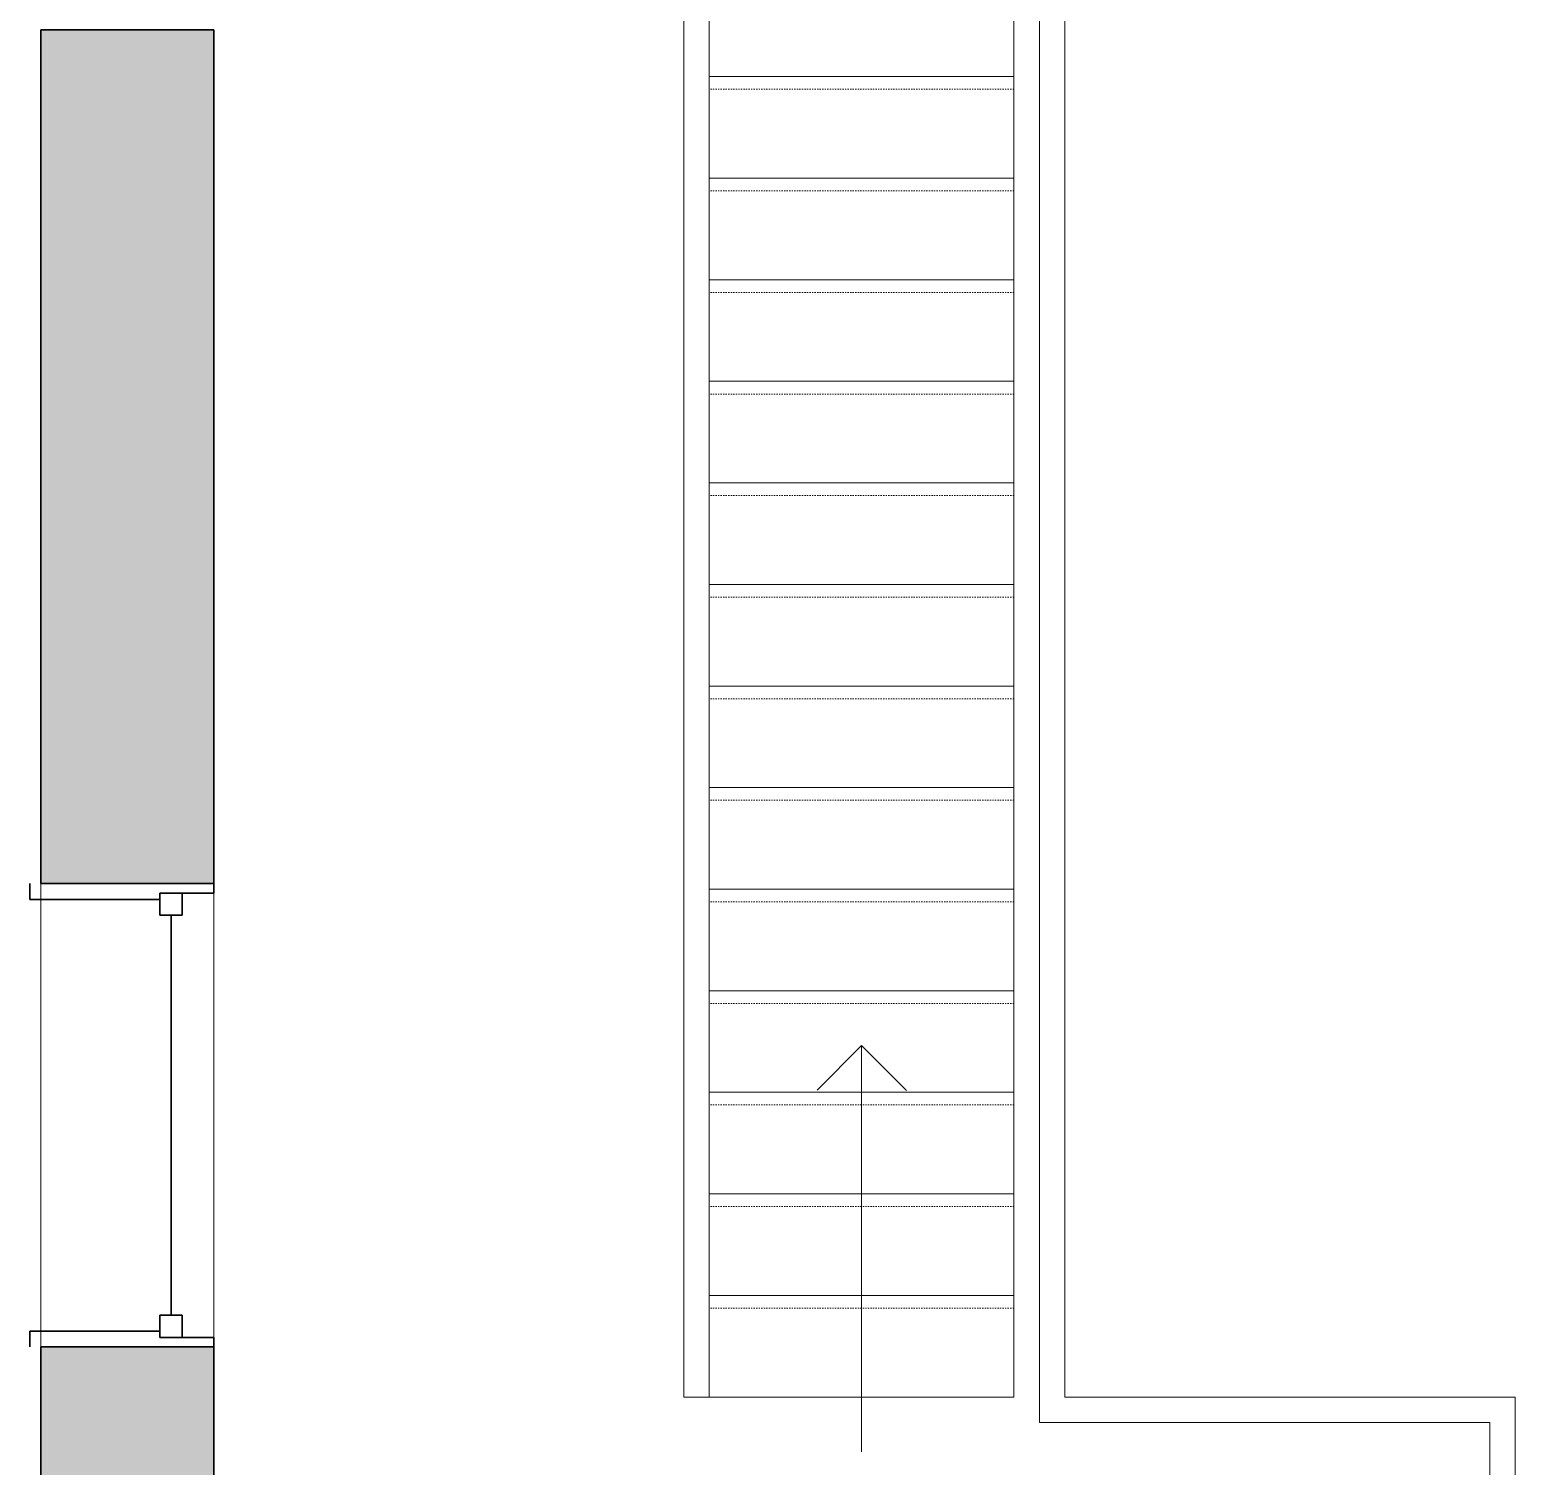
# Model space of a CAD drawing. Header units: inches. Extents: x -1176 to 1551, y -3558 to 978.
# Drawn here: x -590.1 to -473.1, y 597.2 to 710.4 of the extents above; entities that cross this region are included whole.
import ezdxf

# ---------------------------------------------------------------- set-up
doc = ezdxf.new("R2010")
doc.units = ezdxf.units.IN
doc.header["$MEASUREMENT"] = 0
doc.linetypes.add('Demolished', pattern=[0.1875, 0.125, -0.0625])
doc.linetypes.add('Overhead 1_16_', pattern=[0.101562, 0.0625, -0.039062])
for name, color, linetype, lineweight in [('A-DETL', 90, 'Continuous', 9), ('A-FLOR-HRAL', 11, 'Continuous', 18), ('A-GLAZ', 151, 'Continuous', 18), ('A-WALL', 113, 'Continuous', 18), ('A-WALL-PATT', 111, 'Continuous', 18), ('S-STRS', 31, 'Demolished', 9)]:
    doc.layers.add(name, color=color, linetype=linetype, lineweight=lineweight)

# ---------------------------------------------------------------- blocks, each defined once
blk = doc.blocks.new('Double Hung - side windows 3_ 1_2_-6853306-1st Floor Demo')
at = {"layer": 'A-GLAZ', "color": 8, "lineweight": 30}
for p, q in [((-17, 7.25), (-18.25, 7.25)), ((-17, 7.25), (-17, -3)), ((17, 7.25), (18.25, 7.25)), ((17, -3), (17, 7.25)), ((-17.5, -3), (-15.75, -3)), ((-17.5, -4.75), (-17.5, -3)), ((-17.5, -3), (-17, -3)), ((-17.5, -3), (-17.5, -7.25)), ((-15.75, -4.75), (-15.75, -3)), ((15.75, -4.75), (15.75, -3)), ((17.5, -3), (15.75, -3)), ((17, -3), (17.5, -3)), ((17.5, -4.75), (17.5, -3)), ((17.5, -3), (17.5, -7.25)), ((-15.75, -3.875), (15.75, -3.875)), ((-17.5, -4.75), (-15.75, -4.75)), ((17.5, -4.75), (15.75, -4.75)), ((-18.25, -7.25), (-17.5, -7.25)), ((18.25, -7.25), (17.5, -7.25))]:
    blk.add_line(p, q, dxfattribs=at)
blk = doc.blocks.new('Top Rail Type - Top Rail_Internal_-7033225-1st Floor Demo')
at = {"layer": 'A-FLOR-HRAL', "lineweight": 9}
for p, q in [((-508.57, 789.81), (-508.57, 602.68)), ((-510.57, 600.68), (-510.57, 787.81)), ((-508.57, 602.68), (-473.09, 602.68)), ((-473.09, 602.68), (-473.09, 563.68)), ((-475.09, 600.68), (-510.57, 600.68)), ((-475.09, 563.68), (-475.09, 600.68))]:
    blk.add_line(p, q, dxfattribs=at)
blk = doc.blocks.new('Top Rail Type - Top Rail_Internal_-V38-1st Floor Demo')
at = {"layer": 'A-FLOR-HRAL', "lineweight": 9}
for p, q in [((-508.57, 789.81), (-508.57, 602.68)), ((-510.57, 787.81), (-510.57, 600.68)), ((-508.57, 602.68), (-473.09, 602.68)), ((-473.09, 602.68), (-473.09, 563.68)), ((-510.57, 600.68), (-475.09, 600.68)), ((-475.09, 600.68), (-475.09, 563.68))]:
    blk.add_line(p, q, dxfattribs=at)
blk = doc.blocks.new('Top Rail Type - Top Rail_Internal_-7033342-1st Floor Demo')
at = {"layer": 'A-FLOR-HRAL', "lineweight": 9}
for p, q in [((-538.57, 746.68), (-536.57, 746.68)), ((-538.57, 602.68), (-538.57, 746.68)), ((-536.57, 746.68), (-536.57, 602.68)), ((-536.57, 602.68), (-538.57, 602.68))]:
    blk.add_line(p, q, dxfattribs=at)
blk = doc.blocks.new('Top Rail Type - Top Rail_Internal_-V39-1st Floor Demo')
at = {"layer": 'A-FLOR-HRAL', "lineweight": 9}
for p, q in [((-536.57, 746.68), (-538.57, 746.68)), ((-538.57, 746.68), (-538.57, 602.68)), ((-536.57, 746.68), (-536.57, 602.68)), ((-536.57, 602.68), (-538.57, 602.68))]:
    blk.add_line(p, q, dxfattribs=at)

msp = doc.modelspace()

# ---------------------------------------------------------------- hatches: boundary and pattern name
at = {"layer": 'A-WALL-PATT', "lineweight": 9}
h = msp.add_hatch(color=7, dxfattribs=at)
h.paths.add_polyline_path([(-589.2, 563.68), (-575.57, 563.68), (-575.57, 606.62), (-589.2, 606.62), (-589.2, 580.23)], flags=0)
h.paths.add_polyline_path([(-575.57, 643.12), (-575.57, 710.37), (-589.2, 710.37), (-589.2, 643.12)], flags=0)
h.paths.add_polyline_path([(-589.2, 746.87), (-575.57, 746.87), (-575.57, 789.87), (-589.2, 789.87)], flags=0)

# ---------------------------------------------------------------- linework, layer by layer
at = {"layer": 'A-DETL', "lineweight": 18}
for p, q in [((-524.57, 630.36), (-528.07, 626.86)), ((-528.07, 626.86), (-524.57, 630.36)), ((-524.57, 598.36), (-524.57, 630.36)), ((-524.57, 630.36), (-521.04, 626.83))]:
    msp.add_line(p, q, dxfattribs=at)
at = {"layer": 'A-WALL', "color": 8, "lineweight": 30}
for p, q in [((-575.57, 710.37), (-589.2, 710.37)), ((-589.2, 710.37), (-589.2, 643.12)), ((-575.57, 643.12), (-575.57, 710.37)), ((-589.2, 643.12), (-575.57, 643.12)), ((-575.57, 606.62), (-589.2, 606.62)), ((-589.2, 606.62), (-589.2, 563.68)), ((-575.57, 593.68), (-575.57, 606.62))]:
    msp.add_line(p, q, dxfattribs=at)
at = {"layer": 'A-WALL', "lineweight": 9}
for p, q in [((-589.2, 643.12), (-589.2, 606.62)), ((-575.57, 643.12), (-575.57, 606.62))]:
    msp.add_line(p, q, dxfattribs=at)
at = {"layer": 'S-STRS', "linetype": 'Continuous'}
for p, q in [((-512.57, 714.68), (-512.57, 706.68)), ((-512.57, 706.68), (-536.57, 706.68)), ((-512.57, 706.68), (-512.57, 698.68)), ((-512.57, 698.68), (-536.57, 698.68)), ((-512.57, 698.68), (-512.57, 690.68)), ((-512.57, 690.68), (-536.57, 690.68)), ((-512.57, 690.68), (-512.57, 682.68)), ((-512.57, 682.68), (-536.57, 682.68)), ((-512.57, 682.68), (-512.57, 674.68)), ((-512.57, 674.68), (-536.57, 674.68)), ((-512.57, 674.68), (-512.57, 666.68)), ((-512.57, 666.68), (-536.57, 666.68)), ((-512.57, 666.68), (-512.57, 658.68)), ((-512.57, 658.68), (-536.57, 658.68)), ((-512.57, 658.68), (-512.57, 650.68)), ((-512.57, 650.68), (-536.57, 650.68)), ((-512.57, 650.68), (-512.57, 642.68)), ((-512.57, 642.68), (-536.57, 642.68)), ((-512.57, 642.68), (-512.57, 634.68)), ((-512.57, 634.68), (-536.57, 634.68)), ((-512.57, 634.68), (-512.57, 626.68)), ((-512.57, 626.68), (-536.57, 626.68)), ((-512.57, 626.68), (-512.57, 618.68)), ((-512.57, 618.68), (-536.57, 618.68)), ((-512.57, 618.68), (-512.57, 610.68)), ((-512.57, 610.68), (-536.57, 610.68)), ((-512.57, 610.68), (-512.57, 602.68)), ((-512.57, 602.68), (-536.57, 602.68))]:
    msp.add_line(p, q, dxfattribs=at)
at = {"layer": 'S-STRS', "linetype": 'Overhead 1_16_'}
for p, q in [((-512.57, 705.68), (-536.57, 705.68)), ((-512.57, 697.68), (-536.57, 697.68)), ((-512.57, 689.68), (-536.57, 689.68)), ((-512.57, 681.68), (-536.57, 681.68)), ((-512.57, 673.68), (-536.57, 673.68)), ((-512.57, 665.68), (-536.57, 665.68)), ((-512.57, 657.68), (-536.57, 657.68)), ((-512.57, 649.68), (-536.57, 649.68)), ((-512.57, 641.68), (-536.57, 641.68)), ((-512.57, 633.68), (-536.57, 633.68)), ((-512.57, 625.68), (-536.57, 625.68)), ((-512.57, 617.68), (-536.57, 617.68)), ((-512.57, 609.68), (-536.57, 609.68))]:
    msp.add_line(p, q, dxfattribs=at)

# ---------------------------------------------------------------- block references
at = {"layer": 'A-FLOR-HRAL', "lineweight": 9}
for name in ['Top Rail Type - Top Rail_Internal_-7033225-1st Floor Demo', 'Top Rail Type - Top Rail_Internal_-V38-1st Floor Demo', 'Top Rail Type - Top Rail_Internal_-7033342-1st Floor Demo', 'Top Rail Type - Top Rail_Internal_-V39-1st Floor Demo']:
    msp.add_blockref(name, (0, 0), dxfattribs=at)
at = {"layer": 'A-GLAZ', "rotation": 89.99999999999991}
msp.add_blockref('Double Hung - side windows 3_ 1_2_-6853306-1st Floor Demo', (-582.82, 624.87), dxfattribs=at)

doc.saveas('drawing.dxf')
